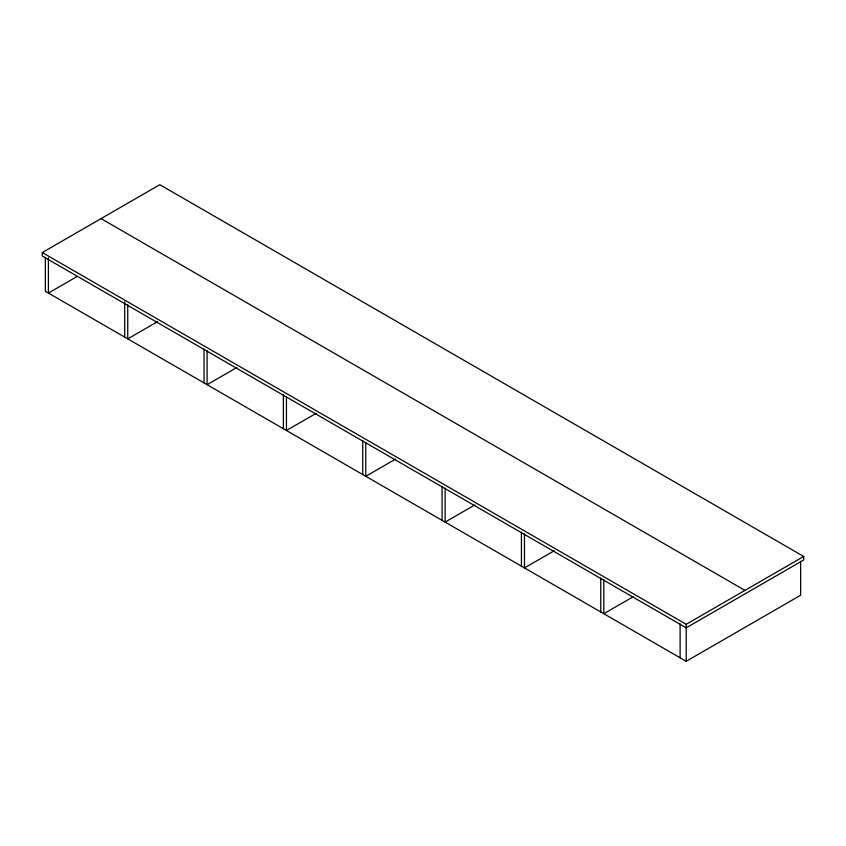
<?xml version="1.0" encoding="UTF-8"?>
<svg xmlns="http://www.w3.org/2000/svg" width="846" height="846" viewBox="0 0 846 846"><rect width="100%" height="100%" fill="white"/><g stroke="black" fill="none" stroke-linecap="round" stroke-linejoin="round"><path stroke-width="1.27" d="M42.3 252.542L159.788 184.703L803.7 556.467L803.7 559.989L686.212 627.817L42.3 256.063L42.3 252.542L686.212 624.295L803.7 556.467M77.018 276.547L48.402 293.065L48.402 257.819M157.504 321.692L127.746 338.865L127.746 304.941M236.848 367.502L207.09 384.676L207.09 350.741M316.193 413.313L286.434 430.487L286.434 396.552M395.537 459.124L365.779 476.298L365.779 442.363M474.881 504.925L445.123 522.109L445.123 488.174M554.225 550.735L524.467 567.92L524.467 533.985M633.569 596.546L603.811 613.72L603.811 579.796M45.356 257.364L45.356 291.299L686.212 661.297L800.644 595.224L800.644 561.289M101.044 218.617L744.956 590.381M686.212 624.295L686.212 661.297M680.11 623.84L680.11 657.776M600.766 578.03L600.766 611.965M521.422 532.219L521.422 566.154M442.077 486.408L442.077 520.343M362.733 440.607L362.733 474.532M283.389 394.796L283.389 428.732M204.045 348.986L204.045 382.921M124.7 301.874L124.7 337.11"/></g></svg>
